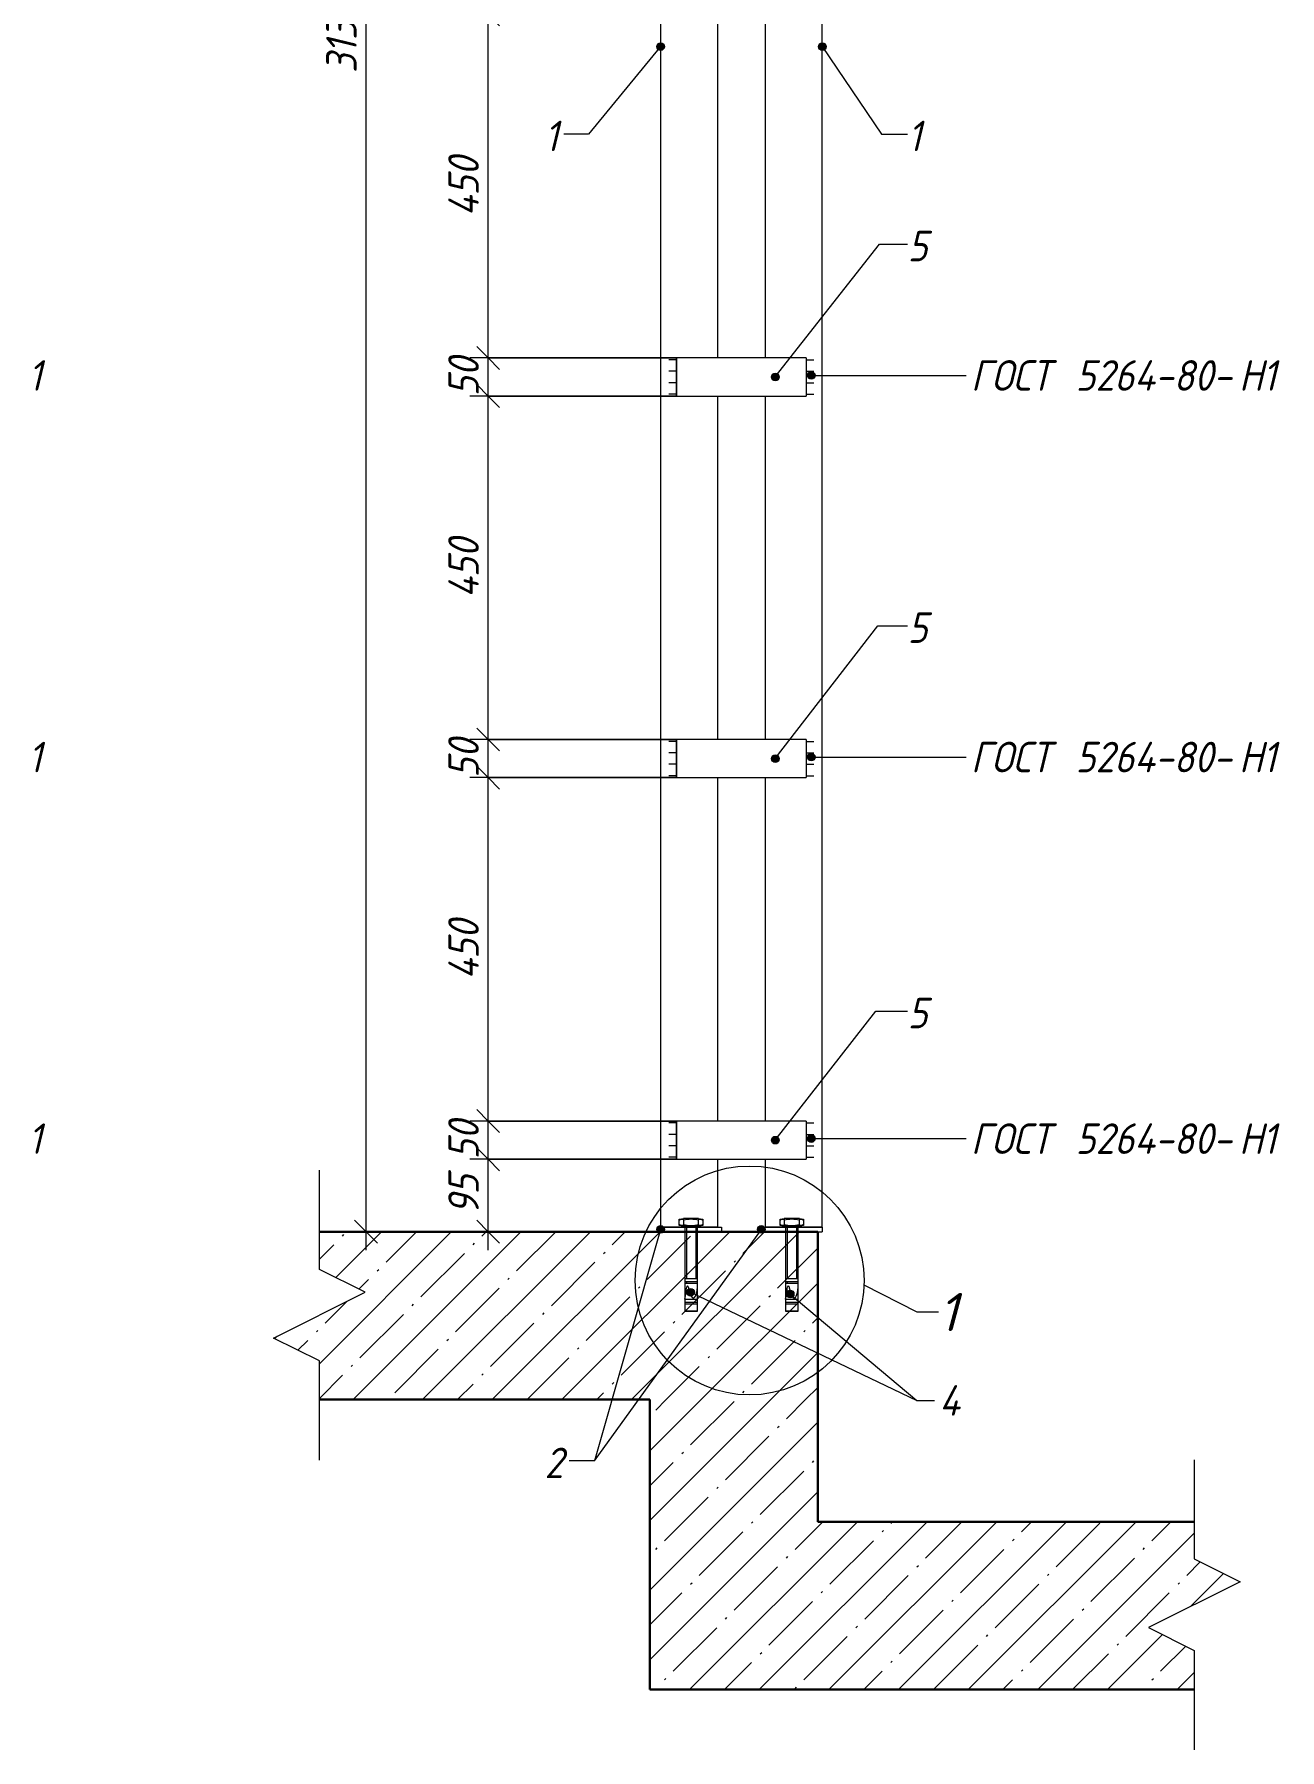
# Model space of a CAD drawing. Header units: millimetres. Extents: x 1214 to 43479, y -809 to 8550.
# Drawn here: x 33373 to 35005, y -809 to 1439 of the extents above; entities that cross this region are included whole.
import ezdxf

# ---------------------------------------------------------------- set-up
doc = ezdxf.new("R2010")
doc.units = ezdxf.units.MM
for name, color, linetype, lineweight in [('A-ANNO-DIMS', 7, 'Continuous', 9), ('A-ANNO-DIMS-20', 7, 'Continuous', 9), ('A-DETL-2', 7, 'Continuous', 5), ('A-DETL-GENF-2', 7, 'Continuous', 5), ('A-FLOR-FNSH-1', 7, 'Continuous', 30), ('A-FLOR-PATT-1', 7, 'Continuous', 5), ('A-GENM', 7, 'Continuous', 9), ('A-GENM-IDEN', 7, 'Continuous', 9), ('A-WALL-1', 7, 'Continuous', 30), ('A-WALL-PATT-1', 7, 'Continuous', 5), ('G-ANNO-TEXT', 7, 'Continuous', 9)]:
    doc.layers.add(name, color=color, linetype=linetype, lineweight=lineweight)
doc.styles.add('ISOCPEUR_I_4', font='isocpeui.ttf', dxfattribs={"width": 0.9, "height": 40})
doc.styles.add('ISOCPEUR_I_5', font='isocpeui.ttf', dxfattribs={"height": 50})
doc.dimstyles.new('ISO-2_0_0_9К_Средний', dxfattribs={"dimscale": 304.8, "dimtxt": 39.839247, "dimasz": 0.098425, "dimexe": 0.07874, "dimexo": 0, "dimgap": 0, "dimtad": 1, "dimdec": 0, "dimzin": 0, "dimdsep": 46, "dimtxsty": 'ISOCPEUR_I_4', "dimblk1": 'OBLIQUE', "dimblk2": 'OBLIQUE', "dimsah": 1, "dimcen": 0.09, "dimdle": 0.07874, "dimazin": 0, "dimtfac": 1, "dimtdec": 4, "dimtix": 1, "dimtmove": 0, "dimatfit": 3, "dimfxl": 1, "dimtvp": 1, "dimtolj": 1, "dimtzin": 0, "dimarcsym": 2})
pattern_1 = [(45, (34370.29, 4517.5), (-45.6197, 45.6197), []), (45, (34415.91, 4517.5), (-45.6197, 45.6197), [80.645, -16.129, 2.682, -13.447])]

# ---------------------------------------------------------------- blocks, each defined once
blk = doc.blocks.new('Фахверк_Влож_Полоса боковая - Полоса_Фахверка-25655111-АР1_1_Ф-12')
at = {"layer": 'A-GENM'}
for p, q in [((18915, 2465), (18915, 2515)), ((19085, 2515), (18915, 2515)), ((19085, 2515), (19085, 2465)), ((18915, 2465), (19085, 2465))]:
    blk.add_line(p, q, dxfattribs=at)
blk = doc.blocks.new('Фахверк_Влож_Уголок - Уголок_Фахверка-26828846-АР1_1_Ф-12')
at = {"layer": 'A-GENM'}
for p, q in [((19031, 2970), (19031, 2515)), ((19106, -124), (19106, 2970)), ((19031, 2465), (19031, 2015)), ((19031, 1965), (19031, 1515)), ((19031, 1465), (19031, 1015)), ((19031, 965), (19031, 515)), ((19031, 465), (19031, 15)), ((19031, -35), (19031, -124)), ((19106, -124), (19031, -124))]:
    blk.add_line(p, q, dxfattribs=at)
blk = doc.blocks.new('Фахверк_Влож_Полоса нижняя - Полоса_Фахверка-25617960-АР1_1_Ф-12')
at = {"layer": 'A-GENM'}
for p, q in [((19026, -130), (19026, -124)), ((19026, -124), (19106, -124)), ((19100, -130), (19106, -130)), ((19106, -124), (19106, -130))]:
    blk.add_line(p, q, dxfattribs=at)
blk = doc.blocks.new('Фахверк_Влож_Полоса нижняя - Полоса_Фахверка-V38-АР1_1_Ф-12')
at = {"layer": 'A-GENM'}
for p, q in [((18894, -130), (18894, -124)), ((18894, -124), (18974, -124)), ((18974, -124), (18974, -130))]:
    blk.add_line(p, q, dxfattribs=at)
blk = doc.blocks.new('Фахверк_Влож_Уголок - Уголок_Фахверка-26828847-АР1_1_Ф-12')
at = {"layer": 'A-GENM'}
for p, q in [((18894, 2970), (18969, 2970)), ((18894, 2970), (18894, -124)), ((18969, 2515), (18969, 2970)), ((18969, 2015), (18969, 2465)), ((18969, 1515), (18969, 1965)), ((18969, 1015), (18969, 1465)), ((18969, 515), (18969, 965)), ((18969, 15), (18969, 465)), ((18969, -124), (18969, -35)), ((18969, -124), (18894, -124))]:
    blk.add_line(p, q, dxfattribs=at)
blk = doc.blocks.new('DET_L_Линия разрыва1 - М20-27085416-АР1_1_Ф-12')
at = {"layer": 'A-DETL-GENF-2'}
for p, q in [((19593.4, -428.7), (19593.4, -558.7)), ((19593.4, -558.7), (19653.4, -588.7)), ((19653.4, -588.7), (19533.4, -648.7)), ((19533.4, -648.7), (19593.4, -678.7)), ((19593.4, -678.7), (19593.4, -808.7))]:
    blk.add_line(p, q, dxfattribs=at)
blk = doc.blocks.new('DET_L_Линия разрыва1 - М20-27085586-АР1_1_Ф-12')
at = {"layer": 'A-DETL-GENF-2'}
for p, q in [((18446.9, -179.3), (18446.9, -49.3)), ((18506.9, -209.3), (18446.9, -179.3)), ((18386.9, -269.3), (18506.9, -209.3)), ((18446.9, -299.3), (18386.9, -269.3)), ((18446.9, -429.3), (18446.9, -299.3))]:
    blk.add_line(p, q, dxfattribs=at)
blk = doc.blocks.new('DIMBLOCK143-АР1_1_Ф-12')
at = {"layer": 'A-ANNO-DIMS-20', "lineweight": 20}
for p, q in [((33968.1, -35), (33953.1, -20)), ((33968.1, -35), (33983.1, -50)), ((33968.1, -130), (33953.1, -115)), ((33968.1, -130), (33983.1, -145))]:
    blk.add_line(p, q, dxfattribs=at)
at = {"layer": 'A-ANNO-DIMS-20'}
for p, q in [((34214.7, -35), (33944.1, -35)), ((33968.1, -154), (33968.1, -35)), ((33968.1, -35), (34214.7, -35)), ((33946.9, -130), (33992.1, -130)), ((33968.1, -130), (33946.9, -130))]:
    blk.add_line(p, q, dxfattribs=at)
at = {"layer": 'A-ANNO-DIMS-20', "color": 0, "insert": (33915.9, -107.8), "char_height": 40, "width": 60.678, "attachment_point": 1, "rotation": 90, "line_spacing_factor": 1.149209, "style": 'ISOCPEUR_I_4'}
blk.add_mtext('95', dxfattribs=at)
blk = doc.blocks.new('_Oblique')
at = {"color": 0, "linetype": 'ByBlock', "lineweight": -2}
blk.add_line((-0.5, -0.5), (0.5, 0.5), dxfattribs=at)
blk = doc.blocks.new('DIMBLOCK144-АР1_1_Ф-12')
at = {"layer": 'A-ANNO-DIMS-20', "lineweight": 20}
for p, q in [((33968.1, 15), (33953.1, 30)), ((33968.1, 15), (33983.1, 0)), ((33968.1, -35), (33953.1, -20)), ((33968.1, -35), (33983.1, -50))]:
    blk.add_line(p, q, dxfattribs=at)
at = {"layer": 'A-ANNO-DIMS-20'}
for p, q in [((34215.1, 15), (33944.1, 15)), ((33968.1, -35), (33968.1, 15)), ((33968.1, 15), (34215.1, 15)), ((34214.7, -35), (33944.1, -35)), ((33968.1, -35), (34214.7, -35))]:
    blk.add_line(p, q, dxfattribs=at)
at = {"layer": 'A-ANNO-DIMS-20', "color": 0, "insert": (33915.9, -35.3), "char_height": 40, "width": 60.678, "attachment_point": 1, "rotation": 90, "line_spacing_factor": 1.149209, "style": 'ISOCPEUR_I_4'}
blk.add_mtext('50', dxfattribs=at)
blk = doc.blocks.new('DIMBLOCK145-АР1_1_Ф-12')
at = {"layer": 'A-ANNO-DIMS-20', "lineweight": 20}
for p, q in [((33968.1, 465), (33953.1, 480)), ((33968.1, 465), (33983.1, 450)), ((33968.1, 15), (33953.1, 30)), ((33968.1, 15), (33983.1, 0))]:
    blk.add_line(p, q, dxfattribs=at)
at = {"layer": 'A-ANNO-DIMS-20'}
for p, q in [((34214.7, 465), (33944.1, 465)), ((33968.1, 15), (33968.1, 465)), ((33968.1, 465), (34214.7, 465)), ((34215.1, 15), (33944.1, 15)), ((33968.1, 15), (34215.1, 15))]:
    blk.add_line(p, q, dxfattribs=at)
at = {"layer": 'A-ANNO-DIMS-20', "color": 0, "insert": (33915.9, 200.5), "char_height": 40, "width": 94.695, "attachment_point": 1, "rotation": 90, "line_spacing_factor": 1.149209, "style": 'ISOCPEUR_I_4'}
blk.add_mtext('450', dxfattribs=at)
blk = doc.blocks.new('DIMBLOCK146-АР1_1_Ф-12')
at = {"layer": 'A-ANNO-DIMS-20', "lineweight": 20}
for p, q in [((33968.1, 515), (33953.1, 530)), ((33968.1, 515), (33983.1, 500)), ((33968.1, 465), (33953.1, 480)), ((33968.1, 465), (33983.1, 450))]:
    blk.add_line(p, q, dxfattribs=at)
at = {"layer": 'A-ANNO-DIMS-20'}
for p, q in [((34215.1, 515), (33944.1, 515)), ((33968.1, 465), (33968.1, 515)), ((33968.1, 515), (34215.1, 515)), ((34214.7, 465), (33944.1, 465)), ((33968.1, 465), (34214.7, 465))]:
    blk.add_line(p, q, dxfattribs=at)
at = {"layer": 'A-ANNO-DIMS-20', "color": 0, "insert": (33915.9, 464.7), "char_height": 40, "width": 60.678, "attachment_point": 1, "rotation": 90, "line_spacing_factor": 1.149209, "style": 'ISOCPEUR_I_4'}
blk.add_mtext('50', dxfattribs=at)
blk = doc.blocks.new('DIMBLOCK147-АР1_1_Ф-12')
at = {"layer": 'A-ANNO-DIMS-20', "lineweight": 20}
for p, q in [((33968.1, 965), (33953.1, 980)), ((33968.1, 965), (33983.1, 950)), ((33968.1, 515), (33953.1, 530)), ((33968.1, 515), (33983.1, 500))]:
    blk.add_line(p, q, dxfattribs=at)
at = {"layer": 'A-ANNO-DIMS-20'}
for p, q in [((34215.1, 965), (33944.1, 965)), ((33968.1, 515), (33968.1, 965)), ((33968.1, 965), (34215.1, 965)), ((34215.1, 515), (33944.1, 515)), ((33968.1, 515), (34215.1, 515))]:
    blk.add_line(p, q, dxfattribs=at)
at = {"layer": 'A-ANNO-DIMS-20', "color": 0, "insert": (33915.9, 700.5), "char_height": 40, "width": 94.695, "attachment_point": 1, "rotation": 90, "line_spacing_factor": 1.149209, "style": 'ISOCPEUR_I_4'}
blk.add_mtext('450', dxfattribs=at)
blk = doc.blocks.new('DIMBLOCK148-АР1_1_Ф-12')
at = {"layer": 'A-ANNO-DIMS-20'}
for p, q in [((34215.1, 1015), (33944.1, 1015)), ((33968.1, 965), (33968.1, 1015)), ((33968.1, 1015), (34215.1, 1015)), ((34215.1, 965), (33944.1, 965)), ((33968.1, 965), (34215.1, 965))]:
    blk.add_line(p, q, dxfattribs=at)
at = {"layer": 'A-ANNO-DIMS-20', "lineweight": 20}
for p, q in [((33968.1, 1015), (33953.1, 1030)), ((33968.1, 1015), (33983.1, 1000)), ((33968.1, 965), (33953.1, 980)), ((33968.1, 965), (33983.1, 950))]:
    blk.add_line(p, q, dxfattribs=at)
at = {"layer": 'A-ANNO-DIMS-20', "color": 0, "insert": (33915.9, 964.7), "char_height": 40, "width": 60.678, "attachment_point": 1, "rotation": 90, "line_spacing_factor": 1.149209, "style": 'ISOCPEUR_I_4'}
blk.add_mtext('50', dxfattribs=at)
blk = doc.blocks.new('DIMBLOCK149-АР1_1_Ф-12')
at = {"layer": 'A-ANNO-DIMS-20'}
for p, q in [((34215.1, 1465), (33944.1, 1465)), ((33968.1, 1015), (33968.1, 1465)), ((33968.1, 1465), (34215.1, 1465)), ((34215.1, 1015), (33944.1, 1015)), ((33968.1, 1015), (34215.1, 1015))]:
    blk.add_line(p, q, dxfattribs=at)
at = {"layer": 'A-ANNO-DIMS-20', "lineweight": 20}
for p, q in [((33968.1, 1465), (33953.1, 1480)), ((33968.1, 1465), (33983.1, 1450)), ((33968.1, 1015), (33953.1, 1030)), ((33968.1, 1015), (33983.1, 1000))]:
    blk.add_line(p, q, dxfattribs=at)
at = {"layer": 'A-ANNO-DIMS-20', "color": 0, "insert": (33915.9, 1200.5), "char_height": 40, "width": 94.695, "attachment_point": 1, "rotation": 90, "line_spacing_factor": 1.149209, "style": 'ISOCPEUR_I_4'}
blk.add_mtext('450', dxfattribs=at)
blk = doc.blocks.new('DIMBLOCK156-АР1_1_Ф-12')
at = {"layer": 'A-ANNO-DIMS-20', "lineweight": 20}
for p, q in [((33808.1, 3000), (33793.1, 3015)), ((33808.1, 3000), (33823.1, 2985)), ((33808.1, -130), (33793.1, -115)), ((33808.1, -130), (33823.1, -145))]:
    blk.add_line(p, q, dxfattribs=at)
at = {"layer": 'A-ANNO-DIMS-20'}
for p, q in [((33808.1, -154), (33808.1, 3024)), ((33900.1, 3000), (33784.1, 3000)), ((33808.1, 3000), (33900.1, 3000)), ((33866.5, -130), (33784.1, -130)), ((33808.1, -130), (33866.5, -130))]:
    blk.add_line(p, q, dxfattribs=at)
at = {"layer": 'A-ANNO-DIMS-20', "color": 0, "insert": (33755.9, 1388.3), "char_height": 40, "width": 112.163, "attachment_point": 1, "rotation": 90, "line_spacing_factor": 1.149209, "style": 'ISOCPEUR_I_4'}
blk.add_mtext('3130', dxfattribs=at)

msp = doc.modelspace()

# ---------------------------------------------------------------- hatches: boundary and pattern name
at = {"layer": 'A-FLOR-PATT-1'}
h = msp.add_hatch(dxfattribs=at)
h.set_pattern_fill('FP_16', color=256, style=0, pattern_type=2)
h.set_pattern_definition(pattern_1)
h.paths.add_polyline_path([(34400.05141, -350), (34400.05141, -130), (33746.92489, -130), (33746.92489, -179.29929), (33806.92489, -209.29929), (33686.92489, -269.29929), (33746.92489, -299.29929), (33746.92489, -350), (34180.05141, -350)], flags=0)
h = msp.add_hatch(dxfattribs=at)
h.set_pattern_fill('FP_16', color=256, style=0, pattern_type=2)
h.set_pattern_definition(pattern_1)
h.paths.add_polyline_path([(34400.05141, -730), (34893.47813, -730), (34893.47813, -678.6833), (34833.47813, -648.6833), (34953.47813, -588.6833), (34893.47813, -558.6833), (34893.47813, -510), (34180.05146, -510), (34180.05146, -730)], flags=0)
at = {"layer": 'A-GENM-IDEN'}
h = msp.add_hatch(color=256, dxfattribs=at)
edge = h.paths.add_edge_path(flags=0)
edge.add_arc((34194.05141, 1423), 5, 0, 360)
h = msp.add_hatch(color=256, dxfattribs=at)
edge = h.paths.add_edge_path(flags=0)
edge.add_arc((34406.05141, 1423), 5, 0, 360)
h = msp.add_hatch(color=256, dxfattribs=at)
edge = h.paths.add_edge_path(flags=0)
edge.add_arc((34344.47225, 990), 5, 0, 360)
h = msp.add_hatch(color=256, dxfattribs=at)
edge = h.paths.add_edge_path(flags=0)
edge.add_arc((34344.47225, 490), 5, 0, 360)
h = msp.add_hatch(color=256, dxfattribs=at)
edge = h.paths.add_edge_path(flags=0)
edge.add_arc((34344.47225, -10), 5, 0, 360)
h = msp.add_hatch(color=256, dxfattribs=at)
edge = h.paths.add_edge_path(flags=0)
edge.add_arc((34194.05141, -127), 5, 0, 360)
h = msp.add_hatch(color=256, dxfattribs=at)
edge = h.paths.add_edge_path(flags=0)
edge.add_arc((34326.05141, -127), 5, 0, 360)
at = {"layer": 'A-WALL-PATT-1'}
h = msp.add_hatch(dxfattribs=at)
h.set_pattern_fill('FP_16', color=256, style=0, pattern_type=2)
h.set_pattern_definition(pattern_1)
h.paths.add_polyline_path([(34400.05141, -510), (34400.05141, -350), (34180.05146, -350), (34180.05146, -510)], flags=0)
at = {"layer": 'G-ANNO-TEXT'}
h = msp.add_hatch(color=256, dxfattribs=at)
edge = h.paths.add_edge_path(flags=0)
edge.add_arc((34391.52855, 991.99135), 5, 0, 360)
h = msp.add_hatch(color=256, dxfattribs=at)
edge = h.paths.add_edge_path(flags=0)
edge.add_arc((34391.52855, 491.99135), 5, 0, 360)
h = msp.add_hatch(color=256, dxfattribs=at)
edge = h.paths.add_edge_path(flags=0)
edge.add_arc((34391.52855, -8.00865), 5, 0, 360)
h = msp.add_hatch(color=256, dxfattribs=at)
edge = h.paths.add_edge_path(flags=0)
edge.add_arc((34233.39434, -209.23004), 5, 0, 360)
h = msp.add_hatch(color=256, dxfattribs=at)
edge = h.paths.add_edge_path(flags=0)
edge.add_arc((34363.89776, -211.62599), 5, 0, 360)

# ---------------------------------------------------------------- linework, layer by layer
at = {"layer": 'A-DETL-2'}
for p, q in [((34215.05141, 1012.5), (34205.05141, 1012.5)), ((34215.05141, 1015), (34215.05141, 965)), ((34385.05141, 1015), (34385.05141, 965)), ((34385.05141, 1012.5), (34395.05141, 1012.5)), ((34215.05141, 997.5), (34205.05141, 997.5)), ((34385.05141, 997.5), (34395.05141, 997.5)), ((34215.05141, 982.5), (34205.05141, 982.5)), ((34215.05141, 967.5), (34205.05141, 967.5)), ((34385.05141, 982.5), (34395.05141, 982.5)), ((34385.05141, 967.5), (34395.05141, 967.5)), ((34215.05141, 512.5), (34205.05141, 512.5)), ((34215.05141, 497.5), (34205.05141, 497.5)), ((34215.05141, 515), (34215.05141, 465)), ((34385.05141, 515), (34385.05141, 465)), ((34385.05141, 512.5), (34395.05141, 512.5)), ((34385.05141, 497.5), (34395.05141, 497.5)), ((34215.05141, 482.5), (34205.05141, 482.5)), ((34385.05141, 482.5), (34395.05141, 482.5)), ((34215.05141, 467.5), (34205.05141, 467.5)), ((34385.05141, 467.5), (34395.05141, 467.5)), ((34215.05141, 12.5), (34205.05141, 12.5)), ((34215.05141, 15), (34215.05141, -35)), ((34385.05141, 15), (34385.05141, -35)), ((34385.05141, 12.5), (34395.05141, 12.5)), ((34215.05141, -2.5), (34205.05141, -2.5)), ((34215.05141, -17.5), (34205.05141, -17.5)), ((34385.05141, -2.5), (34395.05141, -2.5)), ((34385.05141, -17.5), (34395.05141, -17.5)), ((34215.05141, -32.5), (34205.05141, -32.5)), ((34385.05141, -32.5), (34395.05141, -32.5)), ((34218.64349, -113.60205), (34224.13209, -112.83319)), ((34218.64349, -121.79533), (34218.64349, -113.60205)), ((34224.13209, -122.56419), (34218.64349, -121.79533)), ((34246.7261, -122.56419), (34221.37673, -122.56419)), ((34221.37673, -122.56419), (34221.37673, -124)), ((34246.7261, -124), (34221.37673, -124)), ((34243.97073, -112.81573), (34224.13209, -112.81573)), ((34224.13209, -112.81573), (34224.13209, -122.56419)), ((34243.97073, -122.56419), (34224.13209, -122.56419)), ((34225.78531, -124), (34225.78531, -234)), ((34227.89376, -124), (34227.89376, -191.05768)), ((34228.50783, -124), (34230.55056, -124)), ((34240.20907, -124), (34240.20907, -191.05768)), ((34242.31751, -234), (34242.31751, -124)), ((34243.97073, -122.56419), (34243.97073, -112.81573)), ((34243.97073, -112.83319), (34249.45934, -113.60205)), ((34249.45934, -121.79533), (34243.97073, -122.56419)), ((34246.7261, -124), (34246.7261, -122.56419)), ((34249.45934, -113.60205), (34249.45934, -121.79533)), ((34350.64349, -113.60205), (34356.13209, -112.83319)), ((34350.64349, -121.79533), (34350.64349, -113.60205)), ((34356.13209, -122.56419), (34350.64349, -121.79533)), ((34378.7261, -122.56419), (34353.37673, -122.56419)), ((34353.37673, -122.56419), (34353.37673, -124)), ((34378.7261, -124), (34353.37673, -124)), ((34375.97073, -112.81573), (34356.13209, -112.81573)), ((34356.13209, -112.81573), (34356.13209, -122.56419)), ((34375.97073, -122.56419), (34356.13209, -122.56419)), ((34357.78531, -124), (34357.78531, -234)), ((34359.89376, -124), (34359.89376, -191.05768)), ((34360.50783, -124), (34362.55056, -124)), ((34372.20907, -124), (34372.20907, -191.05768)), ((34374.31751, -234), (34374.31751, -124)), ((34375.97073, -122.56419), (34375.97073, -112.81573)), ((34375.97073, -112.83319), (34381.45934, -113.60205)), ((34381.45934, -121.79533), (34375.97073, -122.56419)), ((34378.7261, -124), (34378.7261, -122.56419)), ((34381.45934, -113.60205), (34381.45934, -121.79533)), ((34225.78531, -191.05768), (34242.31751, -191.05768)), ((34225.78531, -195.19073), (34242.31751, -195.19073)), ((34225.78531, -197.25726), (34242.31751, -197.25726)), ((34227.85184, -195.19073), (34227.85184, -197.25726)), ((34227.94057, -195.19073), (34227.94057, -197.25726)), ((34357.78531, -191.05768), (34374.31751, -191.05768)), ((34357.78531, -195.19073), (34374.31751, -195.19073)), ((34357.78531, -197.25726), (34374.31751, -197.25726)), ((34359.85184, -195.19073), (34359.85184, -197.25726)), ((34359.94057, -195.19073), (34359.94057, -197.25726)), ((34225.78531, -218.22019), (34242.31751, -218.22019)), ((34225.78531, -222.35324), (34242.31751, -222.35324)), ((34226.75724, -224.41977), (34241.34559, -224.41977)), ((34357.78531, -218.22019), (34374.31751, -218.22019)), ((34357.78531, -222.35324), (34374.31751, -222.35324)), ((34358.75724, -224.41977), (34373.34559, -224.41977)), ((34242.31751, -234), (34225.78531, -234)), ((34225.78531, -234), (34242.31751, -234)), ((34374.31751, -234), (34357.78531, -234)), ((34357.78531, -234), (34374.31751, -234))]:
    msp.add_line(p, q, dxfattribs=at)
msp.add_circle((34310.74176, -193.86654), 150, dxfattribs=at)
for centre, radius, start, end in [((34221.77235, -118.12267), 4.22871, 56.08031185, 137.72360384), ((34221.77235, -117.25725), 4.22871, 222.27639616, 303.91968815), ((34234.05141, -156.53875), 42.8477, 76.61449587, 103.38550413), ((34234.05141, -78.84117), 42.8477, 256.61449587, 283.38550413), ((34246.33048, -118.12267), 4.22871, 42.27639616, 123.91968816), ((34246.33048, -117.25725), 4.22871, 236.08031184, 317.72360384), ((34353.77235, -118.12267), 4.22871, 56.08031185, 137.72360384), ((34353.77235, -117.25725), 4.22871, 222.27639616, 303.91968815), ((34366.05141, -156.53875), 42.8477, 76.61449587, 103.38550413), ((34366.05141, -78.84117), 42.8477, 256.61449587, 283.38550413), ((34378.33048, -118.12267), 4.22871, 42.27639616, 123.91968816), ((34378.33048, -117.25725), 4.22871, 236.08031184, 317.72360384), ((34226.96592, -223.0598), 1.37588, 210.89948546, 261.27655106), ((34241.13691, -223.0598), 1.37588, 278.72344894, 329.10051461), ((34358.96592, -223.0598), 1.37588, 210.89948546, 261.27655106), ((34373.13691, -223.0598), 1.37588, 278.72344894, 329.10051461)]:
    msp.add_arc(centre, radius, start, end, dxfattribs=at)
for points in [[(34225.78531, -218.22019), (34226.96515, -213.50355), (34229.4271, -188.04506), (34233.18818, -225.51719), (34242.31751, -213.52941), (34242.31751, -202.5314)], [(34357.78531, -218.22019), (34358.96515, -213.50355), (34361.4271, -188.04506), (34365.18818, -225.51719), (34374.31751, -213.52941), (34374.31751, -202.5314)]]:
    msp.add_open_spline(points, degree=3, knots=[3.9471277548, 3.9471277548, 3.9471277548, 3.9471277548, 10.0959961781, 20.1294367149, 28.5838158581, 28.5838158581, 28.5838158581, 28.5838158581], dxfattribs=at)
at = {"layer": 'A-FLOR-FNSH-1'}
for p, q in [((34400.05141, -130), (33746.92489, -130)), ((34400.05141, -350), (34400.05141, -130)), ((33746.92489, -350), (34180.05141, -350)), ((34180.05146, -510), (34180.05146, -730)), ((34893.47813, -510), (34400.05141, -510)), ((34180.05146, -730), (34893.47813, -730))]:
    msp.add_line(p, q, dxfattribs=at)
at = {"layer": 'A-GENM-IDEN'}
for p, q in [((34194.05141, 1423), (34099.72516, 1308.28278)), ((34406.05141, 1423), (34483.55077, 1308.28278)), ((34099.72516, 1308.28278), (34067.19247, 1308.28278)), ((34483.55077, 1308.28278), (34517.82093, 1308.28278)), ((34344.47225, 990), (34481.19257, 1164.02872)), ((34481.19257, 1164.02872), (34517.82093, 1164.02872)), ((34344.47225, 490), (34478.60149, 664.02872)), ((34478.60149, 664.02872), (34517.82093, 664.02872)), ((34344.47225, -10), (34476.0104, 159.06207)), ((34476.0104, 159.06207), (34517.82093, 159.06207)), ((34326.05141, -127), (34106.86194, -430.39748)), ((34194.05141, -127), (34107.47585, -430.39748)), ((34106.86194, -430.39748), (34074.18485, -430.39748)), ((34107.47585, -430.39748), (34074.18485, -430.39748))]:
    msp.add_line(p, q, dxfattribs=at)
for centre in [(34194.05141, 1423), (34406.05141, 1423), (34344.47225, 990), (34344.47225, 490), (34344.47225, -10), (34194.05141, -127), (34326.05141, -127)]:
    msp.add_circle(centre, 5, dxfattribs=at)
at = {"layer": 'A-WALL-1'}
for p, q in [((34180.05141, -350), (34180.05141, -510)), ((34400.05141, -510), (34400.05141, -350))]:
    msp.add_line(p, q, dxfattribs=at)
at = {"layer": 'G-ANNO-TEXT'}
for p, q in [((34391.52855, 991.99135), (34594.69046, 991.99135)), ((34391.52855, 491.99135), (34594.69046, 491.99135)), ((34391.52855, -8.00865), (34594.69046, -8.00865)), ((34460.60509, -199.4355), (34529.80444, -235.1539)), ((34233.39434, -209.23004), (34529.80444, -351.02004)), ((34363.89776, -211.62599), (34529.80444, -351.02004)), ((34529.80444, -235.1539), (34558.38738, -235.1539)), ((34529.80444, -351.02004), (34553.24873, -351.02004)), ((34529.80444, -351.02004), (34553.24873, -351.02004))]:
    msp.add_line(p, q, dxfattribs=at)
for centre in [(34391.52855, 991.99135), (34391.52855, 491.99135), (34391.52855, -8.00865), (34233.39434, -209.23004), (34363.89776, -211.62599)]:
    msp.add_circle(centre, 5, dxfattribs=at)

# ---------------------------------------------------------------- block references
at = {"layer": 'A-DETL-GENF-2'}
for name in ['DET_L_Линия разрыва1 - М20-27085586-АР1_1_Ф-12', 'DET_L_Линия разрыва1 - М20-27085416-АР1_1_Ф-12']:
    msp.add_blockref(name, (15300.05141, 0), dxfattribs=at)
at = {"layer": 'A-GENM'}
for name, p in [('Фахверк_Влож_Уголок - Уголок_Фахверка-26828847-АР1_1_Ф-12', (15300.05141, 0)), ('Фахверк_Влож_Уголок - Уголок_Фахверка-26828846-АР1_1_Ф-12', (15300.05141, 0)), ('Фахверк_Влож_Полоса боковая - Полоса_Фахверка-25655111-АР1_1_Ф-12', (15300.05141, -1500)), ('Фахверк_Влож_Полоса боковая - Полоса_Фахверка-25655111-АР1_1_Ф-12', (15300.05141, -2000)), ('Фахверк_Влож_Полоса боковая - Полоса_Фахверка-25655111-АР1_1_Ф-12', (15300.05141, -2500)), ('Фахверк_Влож_Полоса нижняя - Полоса_Фахверка-V38-АР1_1_Ф-12', (15300.05141, 0)), ('Фахверк_Влож_Полоса нижняя - Полоса_Фахверка-25617960-АР1_1_Ф-12', (15300.05141, 0))]:
    msp.add_blockref(name, p, dxfattribs=at)

# ---------------------------------------------------------------- texts
at = {"layer": 'A-GENM-IDEN', "char_height": 40, "attachment_point": 1, "style": 'ISOCPEUR_I_4'}
for s, insert, width in [('\\fISOCPEUR|b0|i1|c204|p34|;\\W.9;1', (34042.06659, 1325.80569), 23.0886), ('\\fISOCPEUR|b0|i1|c204|p34|;\\W.9;1', (34517.82093, 1325.80569), 23.0886), ('\\fISOCPEUR|b0|i1|c204|p34|;\\W.9;5', (34517.82093, 1181.55164), 31.746825), ('\\fISOCPEUR|b0|i1|c204|p34|;\\W.9;5', (34517.82093, 681.55164), 31.746825), ('\\fISOCPEUR|b0|i1|c204|p34|;\\W.9;5', (34517.82093, 176.58498), 31.746825), ('\\fISOCPEUR|b0|i1|c204|p34|;\\W.9;2', (34042.06659, -412.87457), 31.746825), ('\\fISOCPEUR|b0|i1|c204|p34|;\\W.9;2', (34042.06659, -412.87457), 31.746825)]:
    msp.add_mtext(s, dxfattribs=dict(at, insert=insert, width=width))
at = {"layer": 'G-ANNO-TEXT', "attachment_point": 1}
for s, insert, char_height, width, style in [('\\fISOCPEUR|b0|i1|c204|p34|;\\W.9;1', (33365.29386, 1011.99135), 40, 23.0886, 'ISOCPEUR_I_4'), ('ГОСТ', (34600.69046, 1011.99135), 40, 138.5316, 'ISOCPEUR_I_4'), (' 5264-80-', (34714.99046, 1011.99135), 40, 287.1644625, 'ISOCPEUR_I_4'), ('\\fISOCPEUR|b0|i1|c204|p34|;\\W.9;Н', (34951.92483, 1011.99135), 40, 37.518975, 'ISOCPEUR_I_4'), ('\\fISOCPEUR|b0|i1|c204|p34|;\\W.9;1', (34982.88108, 1011.99135), 40, 23.0886, 'ISOCPEUR_I_4'), ('\\fISOCPEUR|b0|i1|c204|p34|;\\W.9;1', (33365.29386, 511.99135), 40, 23.0886, 'ISOCPEUR_I_4'), ('ГОСТ', (34600.69046, 511.99135), 40, 138.5316, 'ISOCPEUR_I_4'), (' 5264-80-', (34714.99046, 511.99135), 40, 287.1644625, 'ISOCPEUR_I_4'), ('\\fISOCPEUR|b0|i1|c204|p34|;\\W.9;Н', (34951.92483, 511.99135), 40, 37.518975, 'ISOCPEUR_I_4'), ('\\fISOCPEUR|b0|i1|c204|p34|;\\W.9;1', (34982.88108, 511.99135), 40, 23.0886, 'ISOCPEUR_I_4'), ('\\fISOCPEUR|b0|i1|c204|p34|;\\W.9;1', (33365.29386, 11.99135), 40, 23.0886, 'ISOCPEUR_I_4'), ('ГОСТ', (34600.69046, 11.99135), 40, 138.5316, 'ISOCPEUR_I_4'), (' 5264-80-', (34714.99046, 11.99135), 40, 287.1644625, 'ISOCPEUR_I_4'), ('\\fISOCPEUR|b0|i1|c204|p34|;\\W.9;Н', (34951.92483, 11.99135), 40, 37.518975, 'ISOCPEUR_I_4'), ('\\fISOCPEUR|b0|i1|c204|p34|;\\W.9;1', (34982.88108, 11.99135), 40, 23.0886, 'ISOCPEUR_I_4'), ('\\fISOCPEUR|b0|i1|c204|p34|;1', (34558.38738, -210.1539), 50, 32.0675, 'ISOCPEUR_I_5'), ('\\fISOCPEUR|b0|i1|c204|p34|;\\W.9;4', (34559.24873, -331.02004), 40, 37.518975, 'ISOCPEUR_I_4')]:
    msp.add_mtext(s, dxfattribs=dict(at, insert=insert, char_height=char_height, width=width, style=style))

# ---------------------------------------------------------------- dimensions: what is measured, and where the dimension line sits
at = {"layer": 'A-ANNO-DIMS'}
for base, p1, p2, override, picture, middle in [((33808.12514, 3000), (33866.54668, -130), (33900.05141, 3000), {"dimpost": '<>', "dimfxl": 3130.179319}, 'DIMBLOCK156-АР1_1_Ф-12', (33788.12514, 1435)), ((33968.12514, 1465), (34215.05141, 1015), (34215.05141, 1465), {"dimpost": '<>', "dimfxl": 450}, 'DIMBLOCK149-АР1_1_Ф-12', (33948.12514, 1240)), ((33968.12514, 1015), (34215.05141, 965), (34215.05141, 1015), {"dimpost": '<>', "dimfxl": 50}, 'DIMBLOCK148-АР1_1_Ф-12', (33948.12514, 990)), ((33968.12514, 965), (34215.05141, 515), (34215.05141, 965), {"dimpost": '<>', "dimfxl": 450}, 'DIMBLOCK147-АР1_1_Ф-12', (33948.12514, 740)), ((33968.12514, 515), (34214.7238, 465), (34215.05141, 515), {"dimpost": '<>', "dimfxl": 50.001073}, 'DIMBLOCK146-АР1_1_Ф-12', (33948.12514, 490)), ((33968.12514, 465), (34215.05141, 15), (34214.7238, 465), {"dimpost": '<>', "dimfxl": 450.000119}, 'DIMBLOCK145-АР1_1_Ф-12', (33948.12514, 240)), ((33968.12514, 15), (34214.7238, -35), (34215.05141, 15), {"dimpost": '<>', "dimfxl": 50.001073}, 'DIMBLOCK144-АР1_1_Ф-12', (33948.12514, -10)), ((33968.12514, -35), (33946.91194, -130), (34214.7238, -35), {"dimpost": '<>', "dimfxl": 284.162266}, 'DIMBLOCK143-АР1_1_Ф-12', (33948.12514, -82.5))]:
    dim = msp.add_linear_dim(base=base, p1=p1, p2=p2, angle=90, dimstyle='ISO-2_0_0_9К_Средний', override=override, dxfattribs=at)
    dim.commit()
    dim.dimension.update_dxf_attribs({"geometry": picture, "text_midpoint": middle})

doc.saveas('drawing.dxf')
